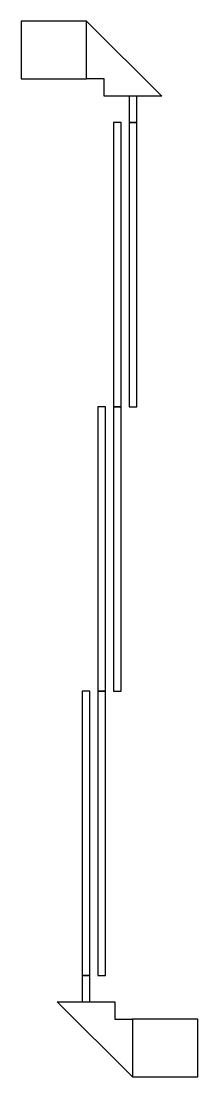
# Model space of a CAD drawing. Extents: x 447 to 583, y -427 to 381.
import ezdxf

# ---------------------------------------------------------------- set-up
doc = ezdxf.new("R2010")
doc.units = 9
doc.layers.add('Default', color=1, linetype='CONTINUOUS')
doc.layers.add('NA', color=136, linetype='CONTINUOUS')

# ---------------------------------------------------------------- blocks, each defined once
blk = doc.blocks.new('lab_p4_3')
at = {"layer": 'NA'}
for points in [[(447.4, 337.3), (497.4, 337.3), (497.4, 381.4), (447.4, 381.4)], [(497.4, 381.4), (555, 323.8), (511, 323.8), (511, 337.3), (497.4, 337.3)], [(530, 323.8), (530, 303.8), (536, 303.8), (536, 323.8)], [(518, 303.8), (518, 86), (524, 86), (524, 303.8)], [(530, 303.8), (530, 86), (536, 86), (536, 303.8)], [(506, 86), (506, -131.8), (512, -131.8), (512, 86)], [(518, 86), (518, -131.8), (524, -131.8), (524, 86)], [(494, -131.8), (494, -349.6), (500, -349.6), (500, -131.8)], [(506, -131.8), (506, -349.6), (512, -349.6), (512, -131.8)], [(494, -349.6), (494, -369.6), (500, -369.6), (500, -349.6)], [(532.6, -427.2), (475, -369.6), (519, -369.6), (519, -383.1), (532.6, -383.1)], [(532.6, -427.2), (582.6, -427.2), (582.6, -383.1), (532.6, -383.1)]]:
    blk.add_lwpolyline(points, close=True, dxfattribs=at)

msp = doc.modelspace()

# ---------------------------------------------------------------- block references
at = {"layer": 'Default'}
msp.add_blockref('lab_p4_3', (0, 0), dxfattribs=at)

doc.saveas('drawing.dxf')
